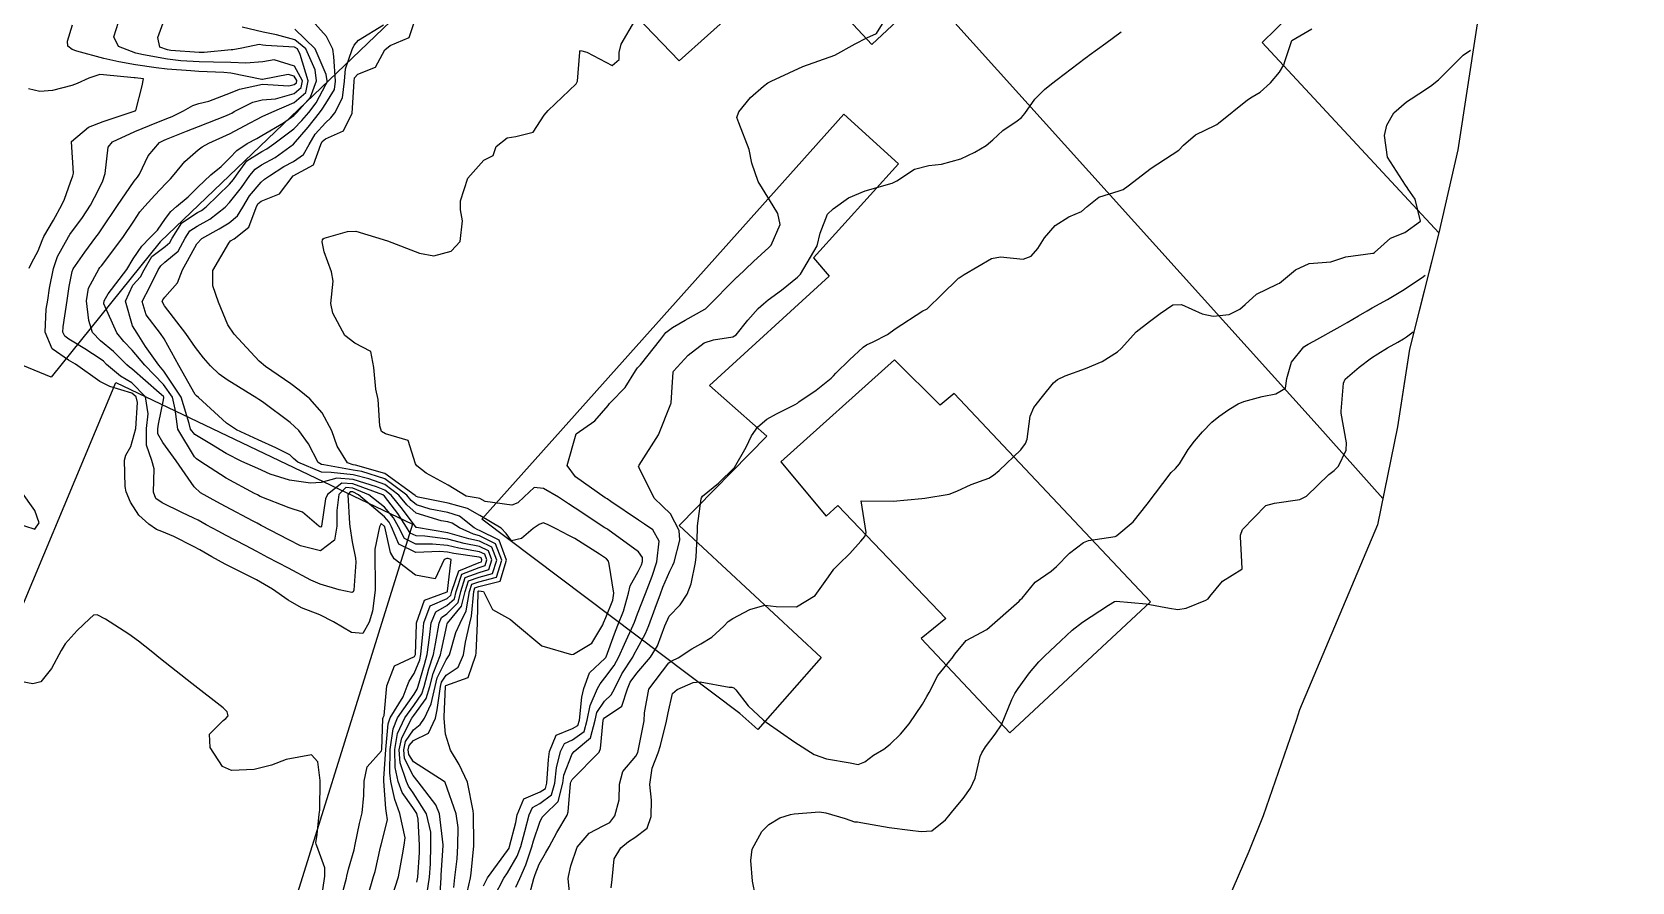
# Model space of a CAD drawing. Header units: metres. Extents: x 292545 to 299085, y 7450245 to 7463078.
# Drawn here: x 296563.7 to 296664.4, y 7459662.5 to 7459716 of the extents above; entities that cross this region are included whole.
import ezdxf

# ---------------------------------------------------------------- set-up
doc = ezdxf.new("R2010")
doc.units = ezdxf.units.M
for name, color, linetype in [('Area', 45, 'Continuous'), ('Curvas de Nivel 1m', 11, 'Continuous'), ('Curvas de Nivel 5m', 15, 'Continuous'), ('Edificações', 30, 'Continuous')]:
    doc.layers.add(name, color=color, linetype=linetype)

msp = doc.modelspace()

# ---------------------------------------------------------------- linework, layer by layer
at = {"layer": 'Area'}
msp.add_polyline3d([(296664.4, 7459780.1, 673.65), (296663.39, 7459774.86, 674.38), (296662.1, 7459766.86, 677.85), (296661.47, 7459761.16, 678.15), (296658.85, 7459743.62, 681.99), (296657.7, 7459736.76, 680.32), (296655.92, 7459725.52, 677.55), (296655.78, 7459723.33, 677.5), (296655.17, 7459719.91, 678.75), (296653.44, 7459708.55, 679.24), (296652.23, 7459703.32, 686.94), (296650.39, 7459696.02, 688.55), (296649.63, 7459691.12, 686.12), (296648.37, 7459684.96, 681.23), (296643.46, 7459673.33, 690.02), (296643.27, 7459672.65, 689.35), (296641.19, 7459666.66, 681.56), (296640.28, 7459664.43, 681.57), (296631.74, 7459644.69, 683.17)], dxfattribs=at)
at = {"layer": 'Curvas de Nivel 1m', "flags": 128}
for points, elevation in [([(296584.84, 7459661.61), (296585.19, 7459662.84), (296585.29, 7459663.17), (296585.63, 7459664.69), (296585.67, 7459664.84), (296586.07, 7459666.42), (296586.02, 7459666.83), (296585.96, 7459667.13), (296585.85, 7459668.84), (296585.85, 7459669.01), (296585.96, 7459670.84), (296586.12, 7459672.44), (296586.25, 7459672.83), (296587.06, 7459674.14), (296587.32, 7459674.82), (296587.44, 7459675.14), (296587.76, 7459675.61), (296588.11, 7459676.47), (296588.18, 7459676.81), (296588.31, 7459678.29), (296588.35, 7459678.8), (296588.76, 7459679.86), (296589.82, 7459680.34), (296590.07, 7459680.54), (296590.13, 7459680.79), (296590.56, 7459682.07), (296591.85, 7459682.6), (296591.98, 7459682.64), (296592.02, 7459682.77), (296591.97, 7459682.89), (296591.85, 7459682.94), (296590.25, 7459683.17), (296589.86, 7459683.25), (296589.37, 7459683.29), (296587.86, 7459683.23), (296586.78, 7459683.75), (296586.32, 7459684.83), (296586.17, 7459685.13), (296585.88, 7459685.46), (296584.25, 7459686.86), (296583.9, 7459687.03), (296583.72, 7459687.03), (296583.58, 7459686.86), (296583.68, 7459685.05), (296583.7, 7459684.86), (296583.86, 7459683.9), (296584.07, 7459682.86), (296584.09, 7459682.62), (296583.95, 7459680.86), (296583.92, 7459680.76), (296583.82, 7459680.7), (296583.03, 7459680.87), (296581.83, 7459681.23), (296581.24, 7459681.48), (296579.84, 7459682.23), (296578.54, 7459682.92), (296577.86, 7459683.28), (296577.14, 7459683.66), (296575.87, 7459684.32), (296575.46, 7459684.55), (296574.66, 7459684.97), (296574.15, 7459685.25), (296573.88, 7459685.38), (296573.14, 7459685.73), (296571.89, 7459686.34), (296571.5, 7459686.62), (296571.34, 7459687.01), (296571.39, 7459688.48), (296571.25, 7459689.01), (296570.9, 7459689.98), (296570.91, 7459691.02), (296571.02, 7459691.94), (296570.84, 7459693.01), (296569.98, 7459693.9), (296569.27, 7459694.31), (296568.39, 7459695.04), (296568.19, 7459695.25), (296568, 7459695.4), (296567.03, 7459696.03), (296566.01, 7459696.63), (296565.76, 7459696.82), (296565.65, 7459697.08), (296565.67, 7459697.42), (296565.91, 7459699.07), (296566.05, 7459699.96), (296566.22, 7459700.9), (296566.29, 7459701.07), (296567.02, 7459702.12), (296567.72, 7459703.05), (296567.88, 7459703.27), (296568.1, 7459703.57), (296569.08, 7459705.04), (296570.13, 7459706.57), (296570.33, 7459706.82), (296570.47, 7459707.02), (296571.01, 7459708.16), (296571.72, 7459709), (296572.01, 7459709.16), (296572.17, 7459709.22), (296573.43, 7459709.73), (296574.17, 7459710.02), (296575.94, 7459710.71), (296576.18, 7459710.81), (296576.27, 7459710.86), (296576.43, 7459710.95), (296577.59, 7459711.54), (296578.19, 7459711.68), (296579.02, 7459711.75), (296580.19, 7459712.09), (296580.63, 7459712.46), (296580.72, 7459712.89), (296580.22, 7459713.8), (296578.94, 7459714.2), (296578.22, 7459714.09), (296577.16, 7459714), (296576.22, 7459714.04), (296575.13, 7459714.05), (296574.22, 7459714.07), (296573.06, 7459714.15), (296572.22, 7459714.25), (296570.72, 7459714.52), (296570.23, 7459714.63), (296569.15, 7459715.04), (296568.85, 7459715.65), (296569.29, 7459717.03)], 668), ([(296586.36, 7459661.59), (296586.76, 7459662.82), (296587.01, 7459664.21), (296587.13, 7459664.82), (296587.18, 7459665.28), (296586.86, 7459666.82), (296586.54, 7459667.69), (296586.28, 7459668.83), (296586.23, 7459669.37), (296586.25, 7459670.83), (296586.42, 7459672.13), (296586.71, 7459672.83), (296587.75, 7459674.32), (296587.94, 7459674.62), (296588, 7459674.81), (296588.4, 7459676.18), (296588.56, 7459676.8), (296588.71, 7459677.88), (296588.82, 7459678.8), (296589.11, 7459679.5), (296589.81, 7459679.89), (296590.29, 7459680.31), (296590.4, 7459680.78), (296590.76, 7459681.86), (296591.85, 7459682.28), (296592.22, 7459682.4), (296592.33, 7459682.76), (296592.2, 7459683.11), (296591.86, 7459683.27), (296590.57, 7459683.49), (296589.86, 7459683.66), (296588.91, 7459683.75), (296587.86, 7459683.75), (296587.14, 7459684.1), (296586.77, 7459684.83), (296586.45, 7459685.4), (296585.89, 7459686.08), (296584.89, 7459686.85), (296583.9, 7459687.28), (296583.46, 7459687.31), (296583.01, 7459686.87), (296582.88, 7459685.87), (296582.88, 7459684.87), (296582.74, 7459683.99), (296581.86, 7459683.33), (296580.6, 7459683.64), (296579.86, 7459684.02), (296578.12, 7459684.93), (296577.87, 7459685.06), (296577.61, 7459685.2), (296575.88, 7459686.11), (296575.33, 7459686.4), (296574.3, 7459686.97), (296573.9, 7459687.35), (296572.78, 7459688.99), (296571.93, 7459690.15), (296571.62, 7459690.69), (296571.61, 7459691), (296571.66, 7459691.29), (296571.97, 7459692.83), (296572, 7459692.97), (296571.99, 7459693), (296571.97, 7459693.03), (296571.71, 7459693.27), (296569.99, 7459694.77), (296569.84, 7459694.87), (296569.66, 7459695.03), (296568.82, 7459695.86), (296568.01, 7459696.54), (296567.5, 7459697.06), (296567.27, 7459697.81), (296567.14, 7459699.06), (296567.25, 7459699.85), (296567.91, 7459701.05), (296567.98, 7459701.14), (296568.07, 7459701.26), (296569.41, 7459703.03), (296570.1, 7459704.05), (296570.49, 7459704.64), (296570.8, 7459705.01), (296571.43, 7459705.69), (296572.13, 7459706.42), (296572.41, 7459706.72), (296572.64, 7459706.99), (296573.32, 7459707.81), (296574.16, 7459708.55), (296574.4, 7459708.74), (296574.82, 7459708.97), (296576.17, 7459709.58), (296577.07, 7459710.05), (296578.18, 7459710.65), (296578.8, 7459710.92), (296580.19, 7459711.53), (296580.93, 7459712.16), (296581.09, 7459712.89), (296580.58, 7459714.55), (296580.4, 7459714.9), (296580.23, 7459715), (296578.41, 7459715.11), (296578.23, 7459715.13), (296578, 7459715.16), (296576.9, 7459714.94), (296576.34, 7459714.84), (296576.23, 7459714.83), (296574.54, 7459714.66), (296574.23, 7459714.67), (296572.43, 7459714.8), (296572.23, 7459714.83), (296571.75, 7459715), (296571.62, 7459715.62), (296572.13, 7459717)], 669), ([(296589.34, 7459661.05), (296589.45, 7459662.79), (296589.46, 7459662.94), (296589.57, 7459664.79), (296589.57, 7459664.85), (296589.35, 7459666.79), (296589.12, 7459667.35), (296588.01, 7459668.81), (296587.69, 7459669.21), (296587.15, 7459670.27), (296587.1, 7459670.82), (296587.2, 7459671.33), (296587.72, 7459672.08), (296588.12, 7459672.41), (296588.4, 7459672.8), (296588.83, 7459673.71), (296589.07, 7459674.8), (296589.21, 7459675.35), (296589.77, 7459676.48), (296589.9, 7459676.66), (296589.97, 7459676.79), (296590.38, 7459678.19), (296590.65, 7459678.78), (296591.03, 7459679.56), (296591.23, 7459680.78), (296591.38, 7459681.23), (296591.83, 7459681.38), (296592.93, 7459681.67), (296593.26, 7459682.75), (296592.88, 7459683.77), (296591.87, 7459684.27), (296591.48, 7459684.37), (296590.6, 7459684.78), (296590.15, 7459685.06), (296589.88, 7459685.15), (296589.46, 7459685.21), (296587.88, 7459685.7), (296587.29, 7459686.22), (296586.78, 7459686.83), (296585.9, 7459687.5), (296584.9, 7459687.86), (296583.91, 7459688.11), (296582.52, 7459688.26), (296581.91, 7459688.27), (296580.43, 7459688.9), (296580.16, 7459689.14), (296579.93, 7459689.37), (296579.04, 7459689.81), (296577.94, 7459690.3), (296576.57, 7459690.94), (296575.95, 7459691.36), (296574.17, 7459692.98), (296574.06, 7459693.07), (296573.97, 7459693.17), (296572.94, 7459694.99), (296572.01, 7459696.66), (296571.78, 7459697), (296570.88, 7459698.16), (296570.63, 7459699.01), (296571.12, 7459699.94), (296571.65, 7459701), (296571.8, 7459701.26), (296572.07, 7459701.48), (296572.89, 7459702.18), (296573.35, 7459702.99), (296573.63, 7459703.45), (296574.09, 7459703.75), (296574.89, 7459704.18), (296575.85, 7459704.95), (296576.12, 7459705.23), (296576.89, 7459706.18), (296577.42, 7459706.94), (296577.74, 7459707.33), (296578.14, 7459707.6), (296579, 7459708.07), (296580.16, 7459708.9), (296581.09, 7459709.97), (296581.8, 7459710.88), (296581.96, 7459711.11), (296582.19, 7459711.46), (296582.74, 7459712.33), (296582.81, 7459712.87), (296582.69, 7459714.41), (296582.64, 7459714.88), (296582.24, 7459715.67), (296581.15, 7459716.89)], 672), ([(296590.98, 7459661.39), (296591.29, 7459662.77), (296591.33, 7459663.05), (296591.5, 7459664.77), (296591.5, 7459664.9), (296591.48, 7459666.77), (296591.47, 7459666.97), (296591.11, 7459668.78), (296590.58, 7459669.89), (296590.03, 7459670.79), (296589.72, 7459671.79), (296589.64, 7459672.79), (296589.65, 7459672.88), (296589.72, 7459674.79), (296589.73, 7459674.82), (296589.75, 7459674.85), (296591.16, 7459675.37), (296591.64, 7459676.77), (296591.65, 7459676.9), (296591.74, 7459678.77), (296591.74, 7459678.83), (296591.78, 7459680.77), (296591.79, 7459680.8), (296591.82, 7459680.81), (296592.11, 7459680.77), (296592.69, 7459679.64), (296593.81, 7459679.02), (296594.12, 7459678.74), (296595.78, 7459677.35), (296597.66, 7459676.81), (296597.77, 7459676.83), (296598.94, 7459677.53), (296599.62, 7459678.67), (296599.67, 7459678.81), (296599.81, 7459679.14), (296600.25, 7459680.23), (296600.31, 7459680.67), (296600.03, 7459682.49), (296599.99, 7459682.67), (296599.85, 7459682.82), (296599.42, 7459683.12), (296597.87, 7459684.1), (296597.48, 7459684.3), (296596.68, 7459684.71), (296596.15, 7459684.99), (296595.88, 7459685.08), (296595.61, 7459684.99), (296595.24, 7459684.73), (296594.5, 7459684.1), (296593.87, 7459683.95), (296593.54, 7459684.42), (296593.23, 7459684.75), (296591.88, 7459685.55), (296591.1, 7459685.99), (296589.89, 7459686.32), (296588, 7459686.7), (296587.89, 7459686.74), (296587.85, 7459686.77), (296587.82, 7459686.81), (296585.91, 7459688.2), (296584.06, 7459688.72), (296583.92, 7459688.74), (296583.56, 7459688.86), (296582.9, 7459689.91), (296582.57, 7459690.87), (296581.96, 7459692), (296581.18, 7459692.89), (296580.52, 7459693.44), (296579.98, 7459693.83), (296578.39, 7459694.93), (296578, 7459695.26), (296576.42, 7459696.95), (296576.02, 7459697.54), (296575.43, 7459698.96), (296575.08, 7459700), (296575.09, 7459700.96), (296576.08, 7459702.68), (296576.2, 7459702.83), (296576.42, 7459702.95), (296577.34, 7459703.69), (296577.81, 7459704.93), (296577.91, 7459705.14), (296578.12, 7459705.31), (296579.27, 7459705.77), (296580.13, 7459706.91), (296581.42, 7459707.61), (296581.88, 7459708.88), (296581.97, 7459709.08), (296582.17, 7459709.23), (296583.3, 7459709.74), (296583.84, 7459710.86), (296583.88, 7459711.17), (296583.98, 7459712.86), (296584, 7459713.07), (296584.21, 7459713.3), (296585.32, 7459713.74), (296585.9, 7459714.83), (296586.24, 7459715.11), (296587.44, 7459715.62), (296587.84, 7459716.81)], 674), ([(296582.99, 7459660.87), (296583.49, 7459662.74), (296583.51, 7459662.86), (296583.62, 7459663.3), (296583.97, 7459664.52), (296584.04, 7459664.86), (296584.32, 7459666.18), (296584.47, 7459666.85), (296584.58, 7459667.94), (296584.6, 7459668.85), (296584.8, 7459669.74), (296585.7, 7459670.76), (296585.71, 7459670.84), (296585.78, 7459672.79), (296585.8, 7459672.84), (296585.86, 7459672.97), (296586.04, 7459674.84), (296586.51, 7459676.09), (296587.78, 7459676.69), (296587.82, 7459676.77), (296587.83, 7459676.81), (296587.89, 7459678.72), (296587.9, 7459678.81), (296588.4, 7459680.22), (296589.82, 7459680.75), (296589.84, 7459680.77), (296589.85, 7459680.79), (296590.05, 7459682.59), (296590.09, 7459682.79), (296589.9, 7459682.84), (296589.85, 7459682.84), (296589.8, 7459682.85), (296589.64, 7459682.79), (296589.07, 7459681.57), (296587.84, 7459681.8), (296586.49, 7459682.83), (296586.26, 7459683.23), (296585.9, 7459684.84), (296585.9, 7459684.86), (296585.87, 7459684.88), (296585.67, 7459685.04), (296585.56, 7459684.84), (296585.28, 7459683.43), (296585.27, 7459682.85), (296585.3, 7459681.37), (296585.3, 7459680.85), (296585.12, 7459679.54), (296584.91, 7459678.85), (296584.52, 7459678.13), (296583.8, 7459678.2), (296582.67, 7459678.87), (296581.81, 7459679.3), (296580.66, 7459679.74), (296579.82, 7459680.23), (296578.83, 7459680.92), (296577.83, 7459681.5), (296576.74, 7459682.04), (296575.85, 7459682.48), (296575.01, 7459682.96), (296574.27, 7459683.39), (296573.86, 7459683.61), (296572.63, 7459684.23), (296571.87, 7459684.54), (296571.54, 7459684.68), (296571.05, 7459685.01), (296570.43, 7459685.57), (296569.89, 7459686.38), (296569.63, 7459687.03), (296569.57, 7459687.37), (296569.53, 7459689.03), (296569.61, 7459689.35), (296569.93, 7459689.88), (296570.23, 7459691.03), (296570.33, 7459692.65), (296570.26, 7459693.02), (296569.98, 7459693.25), (296568.6, 7459693.66), (296567.98, 7459693.98), (296566.44, 7459695.07), (296566, 7459695.31), (296564.96, 7459696.04), (296564.52, 7459697.09), (296564.6, 7459698.52), (296564.69, 7459699.09), (296564.81, 7459699.85), (296565.05, 7459701.09), (296565.31, 7459701.84), (296566, 7459703.07), (296566.03, 7459703.13), (296566.09, 7459703.22), (296566.87, 7459704.3), (296567.38, 7459705.06), (296567.64, 7459705.54), (296568.13, 7459706.53), (296568.3, 7459707.05), (296568.5, 7459708.71), (296568.77, 7459709.04), (296570.17, 7459709.7), (296571.1, 7459710.08), (296572.18, 7459710.51), (296572.53, 7459710.65), (296573.23, 7459710.99), (296573.83, 7459711.34), (296574.19, 7459711.45), (296574.82, 7459711.6), (296576.19, 7459712.13), (296576.77, 7459712.37), (296578.2, 7459712.67), (296579.87, 7459712.57), (296580.2, 7459712.65), (296580.34, 7459712.76), (296580.37, 7459712.9), (296580.21, 7459713.18), (296579.82, 7459713.29), (296578.2, 7459712.97), (296578.17, 7459712.96), (296576.21, 7459713.36), (296575.77, 7459713.4), (296574.21, 7459713.48), (296573.69, 7459713.51), (296572.21, 7459713.62), (296571.51, 7459713.71), (296570.22, 7459713.9), (296569.17, 7459714.09), (296568.22, 7459714.3), (296566.53, 7459714.76), (296566.23, 7459714.86), (296565.96, 7459715.07), (296565.93, 7459715.38), (296566.25, 7459716.41)], 667), ([(296588.57, 7459661.83), (296588.72, 7459662.8), (296588.77, 7459663.65), (296588.81, 7459664.8), (296588.8, 7459665.64), (296588.52, 7459666.8), (296587.68, 7459668.11), (296587.4, 7459668.53), (296587.26, 7459668.82), (296586.87, 7459670), (296586.81, 7459670.82), (296586.97, 7459671.57), (296587.61, 7459672.81), (296587.73, 7459672.97), (296588.51, 7459674.04), (296588.73, 7459674.8), (296588.94, 7459675.62), (296589.4, 7459676.79), (296589.48, 7459677.09), (296589.8, 7459678.64), (296589.83, 7459678.76), (296589.85, 7459678.79), (296590.74, 7459679.85), (296590.96, 7459680.78), (296591.17, 7459681.44), (296591.84, 7459681.67), (296592.69, 7459681.91), (296592.95, 7459682.75), (296592.65, 7459683.55), (296591.86, 7459683.94), (296591.19, 7459684.09), (296589.87, 7459684.47), (296587.89, 7459684.79), (296587.87, 7459684.8), (296587.01, 7459685.95), (296586.3, 7459686.83), (296585.9, 7459687.15), (296585.39, 7459687.35), (296583.91, 7459687.82), (296582.89, 7459687.89), (296581.9, 7459687.63), (296581.22, 7459687.58), (296579.91, 7459687.77), (296578.69, 7459688.14), (296577.92, 7459688.5), (296576.91, 7459688.94), (296575.93, 7459689.46), (296574.99, 7459690.02), (296573.94, 7459690.64), (296573.67, 7459690.98), (296573.59, 7459691.34), (296573.08, 7459692.99), (296571.99, 7459694.63), (296571.69, 7459695), (296570.85, 7459696.17), (296570.31, 7459697.02), (296570.02, 7459697.48), (296569.59, 7459699.03), (296570.05, 7459700.03), (296570.52, 7459700.56), (296570.76, 7459701.01), (296571.25, 7459701.83), (296572.08, 7459702.47), (296572.37, 7459702.71), (296572.53, 7459703), (296573.12, 7459703.96), (296574.11, 7459704.6), (296574.36, 7459704.73), (296574.66, 7459704.97), (296576.13, 7459706.38), (296576.39, 7459706.68), (296576.57, 7459706.95), (296577.23, 7459707.85), (296578.16, 7459708.45), (296578.47, 7459708.61), (296578.92, 7459708.92), (296580.17, 7459709.87), (296580.68, 7459710.39), (296581.12, 7459710.89), (296581.58, 7459711.5), (296582.2, 7459712.66), (296582.27, 7459712.81), (296582.28, 7459712.88), (296582.21, 7459713.29), (296581.52, 7459714.89), (296580.25, 7459716.13)], 671), ([(296590.24, 7459662.15), (296590.32, 7459662.78), (296590.45, 7459663.95), (296590.5, 7459664.78), (296590.52, 7459665.92), (296590.39, 7459666.78), (296589.71, 7459668.76), (296589.7, 7459668.79), (296589.68, 7459668.81), (296589.65, 7459668.82), (296587.7, 7459670.05), (296587.41, 7459670.52), (296587.38, 7459670.81), (296587.44, 7459671.08), (296587.71, 7459671.41), (296588.66, 7459671.86), (296589.09, 7459672.8), (296589.2, 7459673.33), (296589.4, 7459674.79), (296589.47, 7459675.08), (296589.76, 7459675.5), (296590.53, 7459676.02), (296590.86, 7459676.78), (296590.99, 7459677.58), (296591.25, 7459678.78), (296591.35, 7459679.23), (296591.51, 7459680.77), (296591.58, 7459681.01), (296591.83, 7459681.09), (296593.16, 7459681.42), (296593.57, 7459682.74), (296593.11, 7459683.99), (296591.87, 7459684.61), (296591.76, 7459684.65), (296591.53, 7459684.77), (296590.6, 7459685.5), (296589.88, 7459685.73), (296588.75, 7459685.94), (296587.89, 7459686.22), (296587.57, 7459686.5), (296587.29, 7459686.82), (296585.91, 7459687.85), (296584.46, 7459688.31), (296583.92, 7459688.41), (296582.06, 7459688.74), (296581.92, 7459688.76), (296581.72, 7459688.88), (296581.1, 7459690.06), (296580.49, 7459690.9), (296579.95, 7459691.39), (296578.21, 7459692.69), (296577.97, 7459692.85), (296577.85, 7459692.93), (296575.98, 7459694.09), (296575.47, 7459694.44), (296574.93, 7459694.97), (296574.5, 7459695.47), (296574, 7459696.12), (296573.39, 7459696.99), (296572.04, 7459698.74), (296571.9, 7459699), (296571.93, 7459699.11), (296572.05, 7459699.28), (296572.86, 7459700.19), (296573.17, 7459700.99), (296573.48, 7459701.57), (296574.08, 7459702.64), (296574.39, 7459702.98), (296575.47, 7459703.58), (296576.1, 7459703.95), (296576.64, 7459704.4), (296576.96, 7459704.94), (296577.39, 7459705.66), (296578.13, 7459706.52), (296578.34, 7459706.71), (296578.65, 7459706.92), (296579.55, 7459707.5), (296580.15, 7459707.81), (296580.79, 7459708.26), (296581.14, 7459708.89), (296581.52, 7459709.53), (296582.18, 7459710.25), (296582.5, 7459710.55), (296582.76, 7459710.87), (296583.24, 7459711.82), (296583.37, 7459712.87), (296583.43, 7459713.65), (296583.86, 7459714.86), (296583.97, 7459715.13), (296584.24, 7459715.45), (296585.83, 7459716.41)], 673), ([(296592.78, 7459661.56), (296593.4, 7459662.74), (296593.62, 7459663.07), (296594.24, 7459664.13), (296594.46, 7459664.73), (296594.71, 7459665.67), (296594.98, 7459666.73), (296595.2, 7459667.19), (296595.67, 7459667.44), (296596.4, 7459667.98), (296596.6, 7459668.71), (296596.71, 7459669.69), (296596.96, 7459670.71), (296597.21, 7459671.21), (296597.71, 7459671.45), (296598.45, 7459671.96), (296598.65, 7459672.68), (296598.82, 7459673.61), (296599.29, 7459674.67), (296599.46, 7459674.97), (296599.76, 7459675.35), (296600.33, 7459676.11), (296600.64, 7459676.66), (296600.99, 7459677.45), (296601.53, 7459678.65), (296601.61, 7459678.84), (296601.81, 7459679.36), (296602.31, 7459680.64), (296602.74, 7459681.74), (296603.03, 7459682.63), (296603.17, 7459683.93), (296602.78, 7459684.64), (296602.24, 7459685.01), (296601.88, 7459685.25), (296600.12, 7459686.44), (296599.89, 7459686.6), (296599.78, 7459686.67), (296597.91, 7459687.98), (296597.38, 7459688.7), (296597.94, 7459690.69), (296599.13, 7459691.5), (296599.96, 7459692.46), (296600.04, 7459692.59), (296600.12, 7459692.67), (296601.03, 7459693.61), (296601.68, 7459694.65), (296601.81, 7459694.84), (296602, 7459695.03), (296603.27, 7459696.63), (296603.6, 7459697.05), (296604.02, 7459697.37), (296604.81, 7459697.83), (296606.04, 7459698.53), (296606.09, 7459698.55), (296606.14, 7459698.6), (296608.06, 7459700.53), (296608.08, 7459700.55), (296608.1, 7459700.57), (296609.11, 7459701.52), (296610.08, 7459702.41), (296610.15, 7459702.48), (296610.21, 7459702.55), (296610.78, 7459703.86), (296610.64, 7459704.54), (296610.12, 7459705.41), (296609.41, 7459706.56), (296609.01, 7459707.7), (296608.84, 7459708.56), (296608.18, 7459710.25), (296608.06, 7459710.57), (296608.19, 7459710.94), (296608.92, 7459711.83), (296609.74, 7459712.55), (296610, 7459712.75), (296610.21, 7459712.87), (296611.36, 7459713.39), (296612.22, 7459713.78), (296614.22, 7459714.5), (296615.5, 7459715.22), (296616.24, 7459715.59), (296616.84, 7459715.87), (296617.23, 7459716.47)], 676), ([(296594.16, 7459662.18), (296594.41, 7459662.73), (296594.77, 7459663.58), (296595.16, 7459664.72), (296595.26, 7459665.1), (296595.66, 7459666.27), (296595.8, 7459666.58), (296595.96, 7459666.72), (296596.81, 7459667.57), (296597.1, 7459668.71), (296597.18, 7459669.22), (296597.7, 7459670.57), (296597.82, 7459670.7), (296598.84, 7459671.56), (296599.15, 7459672.68), (296599.25, 7459673.16), (296599.74, 7459673.87), (296600.14, 7459674.27), (296600.35, 7459674.66), (296600.83, 7459675.59), (296601.51, 7459676.65), (296601.6, 7459676.83), (296601.78, 7459677.17), (296602.31, 7459678.12), (296602.53, 7459678.64), (296602.91, 7459679.73), (296603.25, 7459680.63), (296603.41, 7459681.04), (296603.84, 7459682.04), (296604.04, 7459682.43), (296604.11, 7459682.62), (296604.47, 7459684.01), (296604.43, 7459684.61), (296603.88, 7459685.65), (296603.39, 7459686.13), (296602.86, 7459686.64), (296601.92, 7459688.54), (296601.88, 7459688.65), (296601.9, 7459688.68), (296601.92, 7459688.71), (296603.12, 7459690.63), (296603.91, 7459692.57), (296603.92, 7459692.62), (296603.97, 7459693.3), (296604.05, 7459694.56), (296604.08, 7459694.62), (296604.99, 7459695.63), (296606.01, 7459696.4), (296606.58, 7459696.59), (296607.81, 7459696.78), (296608.02, 7459696.91), (296608.76, 7459697.83), (296609.4, 7459698.56), (296609.73, 7459698.86), (296610.04, 7459699.11), (296610.87, 7459699.72), (296611.87, 7459700.53), (296611.97, 7459700.62), (296612.06, 7459700.72), (296613.11, 7459702.51), (296613.31, 7459703.3), (296613.77, 7459704.51), (296614.12, 7459704.83), (296615.09, 7459705.53), (296616.13, 7459705.97), (296617.83, 7459706.45), (296618.13, 7459706.6), (296619.25, 7459707.33), (296620.14, 7459707.57), (296620.93, 7459707.64), (296622.15, 7459707.98), (296623.03, 7459708.4), (296623.74, 7459708.81), (296624.16, 7459709.18), (296624.79, 7459709.76), (296625.7, 7459710.36), (296625.98, 7459710.57), (296626.19, 7459710.84), (296626.82, 7459711.73), (296627.43, 7459712.35), (296627.86, 7459712.69), (296628.21, 7459712.96), (296629.98, 7459714.31), (296630.12, 7459714.42), (296630.23, 7459714.5), (296631.28, 7459715.25), (296632.25, 7459715.97)], 677), ([(296594.93, 7459661.39), (296595.29, 7459662.72), (296595.36, 7459662.98), (296595.62, 7459663.62), (296596.02, 7459664.32), (296596.24, 7459664.71), (296596.73, 7459665.62), (296597.39, 7459666.7), (296597.45, 7459666.92), (296597.59, 7459668.7), (296597.61, 7459668.78), (296597.69, 7459668.94), (296599.39, 7459670.67), (296599.48, 7459670.9), (296599.64, 7459672.67), (296599.66, 7459672.75), (296599.73, 7459672.83), (296600.83, 7459673.57), (296601.18, 7459674.66), (296601.34, 7459675.07), (296601.76, 7459675.64), (296602.63, 7459676.64), (296603.06, 7459677.35), (296603.52, 7459678.62), (296603.81, 7459679.22), (296604.49, 7459679.94), (296604.93, 7459680.61), (296605.18, 7459681.26), (296605.46, 7459682.6), (296605.5, 7459682.96), (296605.59, 7459684.6), (296605.58, 7459684.9), (296605.82, 7459686.6), (296605.84, 7459686.66), (296605.9, 7459686.76), (296606.91, 7459687.58), (296607.92, 7459688.57), (296608.65, 7459689.84), (296608.99, 7459690.56), (296609.37, 7459691.13), (296609.95, 7459691.6), (296610.56, 7459691.94), (296611.72, 7459692.53), (296611.87, 7459692.62), (296611.97, 7459692.69), (296613.06, 7459693.43), (296613.99, 7459694.18), (296614.15, 7459694.34), (296614.29, 7459694.5), (296615.15, 7459695.34), (296616.01, 7459696.14), (296616.21, 7459696.28), (296616.64, 7459696.47), (296617.54, 7459696.94), (296618.02, 7459697.28), (296619.77, 7459698.43), (296619.96, 7459698.51), (296620.03, 7459698.55), (296620.99, 7459699.48), (296621.95, 7459700.41), (296622.01, 7459700.47), (296622.06, 7459700.5), (296622.36, 7459700.7), (296624.08, 7459701.72), (296624.65, 7459701.81), (296626.08, 7459701.67), (296626.58, 7459701.85), (296627, 7459702.35), (296627.43, 7459703.01), (296628.1, 7459703.78), (296628.96, 7459704.33), (296629.75, 7459704.67), (296630.11, 7459704.99), (296630.84, 7459705.58), (296632.13, 7459705.96), (296632.37, 7459706.05), (296632.69, 7459706.28), (296634.14, 7459707.39), (296635.46, 7459708.25), (296635.87, 7459708.53), (296636.16, 7459708.83), (296636.92, 7459709.49), (296638.18, 7459710.1), (296638.26, 7459710.14), (296638.37, 7459710.22), (296640.2, 7459711.69), (296640.5, 7459711.88), (296640.99, 7459712.18), (296641.64, 7459712.75), (296642.22, 7459713.42), (296642.49, 7459713.89), (296642.56, 7459714.17), (296642.99, 7459715.42), (296644.25, 7459716.15)], 678), ([(296597.59, 7459661.26), (296597.44, 7459662.7), (296597.46, 7459662.85), (296597.62, 7459663.51), (296598.01, 7459664.69), (296598.76, 7459665.57), (296599.65, 7459666.03), (296600.07, 7459666.25), (296600.39, 7459666.66), (296600.65, 7459667.68), (296600.68, 7459668.66), (296600.88, 7459669.46), (296601.7, 7459670.41), (296601.83, 7459670.65), (296602.15, 7459672.22), (296602.22, 7459672.64), (296602.25, 7459673.15), (296602.52, 7459674.64), (296603.77, 7459676.28), (296603.97, 7459676.42), (296604.36, 7459676.61), (296605.22, 7459677.16), (296605.79, 7459677.47), (296606.49, 7459677.9), (296607.24, 7459678.59), (296607.51, 7459678.88), (296607.81, 7459679.08), (296608.88, 7459679.63), (296609.82, 7459679.91), (296610.54, 7459679.82), (296611.82, 7459679.8), (296612.99, 7459680.51), (296613.83, 7459681.69), (296614.16, 7459682.18), (296614.48, 7459682.49), (296615.18, 7459683.16), (296615.86, 7459683.94), (296616.11, 7459684.24), (296616.2, 7459684.48), (296615.89, 7459686.48), (296617.89, 7459686.46), (296619.71, 7459686.61), (296619.9, 7459686.64), (296621.42, 7459686.9), (296621.9, 7459687.08), (296622.8, 7459687.51), (296623.92, 7459687.89), (296624.22, 7459688.08), (296624.56, 7459688.38), (296625.94, 7459689.68), (296626.23, 7459690.07), (296626.33, 7459690.36), (296626.52, 7459691.79), (296626.76, 7459692.35), (296627.29, 7459693.03), (296627.99, 7459693.9), (296628.23, 7459694.1), (296628.72, 7459694.33), (296630, 7459694.8), (296631.06, 7459695.24), (296632.01, 7459695.84), (296632.25, 7459696.05), (296632.45, 7459696.29), (296633.2, 7459697.1), (296634.03, 7459697.75), (296634.7, 7459698.26), (296635.49, 7459698.8), (296636.04, 7459698.81), (296637.35, 7459698.23), (296638.03, 7459698.08), (296639.05, 7459698.2), (296639.71, 7459698.52), (296640.04, 7459698.83), (296640.77, 7459699.47), (296642.06, 7459700.1), (296642.11, 7459700.12), (296642.21, 7459700.17), (296643.22, 7459701.01), (296644.08, 7459701.39), (296645.45, 7459701.5), (296646.08, 7459701.72), (296646.39, 7459701.81), (296648.08, 7459702.04), (296648.13, 7459702.05), (296648.19, 7459702.1), (296649.19, 7459702.99), (296650.1, 7459703.35), (296651.08, 7459704.07), (296650.75, 7459705.45), (296650.3, 7459706.08), (296650.24, 7459706.18), (296650.14, 7459706.33), (296649.01, 7459708.09), (296648.81, 7459709.45), (296648.96, 7459710.09), (296649.4, 7459710.87), (296650.2, 7459711.57), (296650.5, 7459711.76), (296650.98, 7459712.06), (296651.72, 7459712.54), (296652.21, 7459712.94), (296653.3, 7459714.04), (296653.77, 7459714.49), (296654.23, 7459714.81)], 679), ([(296563.53, 7459701.11), (296563.7, 7459701.47), (296564.08, 7459702.19), (296564.34, 7459702.84), (296564.45, 7459703.09), (296565.05, 7459704.13), (296565.58, 7459705.08), (296565.74, 7459705.45), (296566.13, 7459706.51), (296566.28, 7459706.92), (296566.32, 7459707.07), (296566.19, 7459709.05), (296566.19, 7459709.07), (296567.26, 7459709.98), (296568.18, 7459710.33), (296570.13, 7459710.97), (296570.18, 7459710.99), (296570.2, 7459711), (296570.23, 7459711.02), (296570.64, 7459712.57), (296570.72, 7459713.01), (296570.2, 7459713.08), (296570.14, 7459713.08), (296568.21, 7459713.27), (296567.98, 7459713.28), (296567.27, 7459713.06), (296566.55, 7459712.72), (296566.2, 7459712.6), (296565, 7459712.28), (296564.19, 7459712.22), (296563.47, 7459712.38)], 666), ([(296609.42, 7459660.72), (296609.05, 7459662.56), (296608.93, 7459663.86), (296609.02, 7459664.56), (296609.64, 7459665.68), (296610.07, 7459666.12), (296610.77, 7459666.54), (296611.44, 7459666.74), (296611.66, 7459666.78), (296613.26, 7459666.92), (296613.66, 7459666.86), (296614.88, 7459666.49), (296615.46, 7459666.29), (296615.65, 7459666.28), (296615.87, 7459666.25), (296617.65, 7459665.92), (296618.97, 7459665.77), (296619.65, 7459665.68), (296620.34, 7459665.73), (296621.2, 7459666.41), (296621.4, 7459666.67), (296621.66, 7459666.98), (296622.31, 7459667.76), (296622.76, 7459668.4), (296623.05, 7459669.04), (296623.38, 7459670.39), (296623.47, 7459670.63), (296623.71, 7459671), (296624.31, 7459671.79), (296624.71, 7459672.38), (296625.37, 7459673.99), (296625.56, 7459674.36), (296625.76, 7459674.67), (296626.47, 7459675.65), (296627.07, 7459676.35), (296627.42, 7459676.7), (296627.78, 7459677.04), (296628.46, 7459677.67), (296629.17, 7459678.33), (296629.81, 7459678.84), (296631.44, 7459679.92), (296631.82, 7459680.15), (296631.94, 7459680.17), (296633.82, 7459679.99), (296635.29, 7459679.72), (296635.82, 7459679.63), (296636.33, 7459679.73), (296637.57, 7459680.22), (296637.73, 7459680.32), (296637.83, 7459680.45), (296638.62, 7459681.42), (296639.84, 7459682.17), (296639.86, 7459682.2), (296639.85, 7459682.64), (296639.75, 7459684.2), (296639.76, 7459684.31), (296639.88, 7459684.67), (296641.36, 7459686.18), (296641.89, 7459686.32), (296643.49, 7459686.56), (296643.9, 7459686.77), (296645.32, 7459688.13), (296645.66, 7459688.39), (296645.92, 7459688.65), (296646.4, 7459689.65), (296646.42, 7459690.12), (296646.1, 7459691.98), (296646.09, 7459692.12), (296646.23, 7459693.87), (296646.35, 7459694.12), (296647.22, 7459694.88), (296648, 7459695.46), (296648.39, 7459695.71), (296649.01, 7459696.09), (296649.65, 7459696.45), (296650.02, 7459696.67), (296650.2, 7459696.79), (296650.62, 7459697.11)], 681), ([(296562.58, 7459685.11), (296563.87, 7459684.7), (296564.16, 7459685.1), (296563.88, 7459685.87), (296562.99, 7459687.11)], 666), ([(296581.87, 7459661.16), (296582.12, 7459662.88), (296582.13, 7459663.39), (296581.63, 7459664.78), (296581.58, 7459664.89), (296581.57, 7459664.96), (296581.64, 7459665.5), (296581.78, 7459666.77), (296581.79, 7459666.89), (296581.81, 7459667.03), (296581.83, 7459668.88), (296581.69, 7459670.05), (296581.3, 7459670.49), (296579.7, 7459670.21), (296578.77, 7459669.84), (296577.69, 7459669.57), (296576.25, 7459669.52), (296575.69, 7459669.77), (296574.91, 7459670.97), (296574.88, 7459671.81), (296575.73, 7459672.65), (296575.9, 7459672.78), (296576.05, 7459672.96), (296575.99, 7459673.21), (296575.74, 7459673.46), (296573.75, 7459674.98), (296571.78, 7459676.54), (296571.2, 7459677.01), (296570.41, 7459677.64), (296569.79, 7459678.09), (296568.33, 7459679.04), (296567.81, 7459679.31), (296567.58, 7459679.28), (296567.31, 7459679.05), (296566.55, 7459678.31), (296565.79, 7459677.47), (296565.54, 7459677.07), (296564.92, 7459675.93), (296564.25, 7459675.09), (296563.75, 7459674.96), (296562.98, 7459675.11)], 666)]:
    msp.add_lwpolyline(points, dxfattribs=dict(at, elevation=elevation))
at = {"layer": 'Curvas de Nivel 5m', "flags": 128}
for points, elevation in [([(296592.11, 7459662.26), (296592.36, 7459662.76), (296593.63, 7459664.48), (296593.73, 7459664.64), (296593.76, 7459664.74), (296594.14, 7459666.25), (296594.24, 7459666.73), (296594.66, 7459667.74), (296595.68, 7459668.17), (296596.02, 7459668.38), (296596.11, 7459668.72), (296596.2, 7459670.21), (296596.27, 7459670.71), (296596.69, 7459671.74), (296597.72, 7459672.15), (296598.06, 7459672.35), (296598.16, 7459672.69), (296598.31, 7459674.12), (296598.42, 7459674.68), (296598.78, 7459675.66), (296599.77, 7459676.57), (296599.82, 7459676.62), (296599.84, 7459676.67), (296600.36, 7459678.1), (296600.58, 7459678.66), (296600.93, 7459679.54), (296601.24, 7459680.66), (296601.35, 7459681.13), (296601.84, 7459682.02), (296602.06, 7459682.44), (296602.12, 7459682.65), (296602.13, 7459682.92), (296601.86, 7459683.26), (296599.93, 7459684.67), (296599.87, 7459684.71), (296599.76, 7459684.78), (296597.89, 7459686.01), (296597.47, 7459686.28), (296596.84, 7459686.71), (296595.9, 7459687.25), (296595.31, 7459687.31), (296594.68, 7459686.73), (296594.27, 7459686.35), (296593.89, 7459686.21), (296592.21, 7459686.43), (296591.89, 7459686.61), (296591.78, 7459686.65), (296591.03, 7459686.77), (296589.9, 7459687.46), (296588.51, 7459688.21), (296587.92, 7459688.68), (296587.84, 7459688.81), (296587.38, 7459690.26), (296585.94, 7459690.68), (296585.7, 7459690.84), (296585.6, 7459691.19), (296585.48, 7459692.84), (296585.33, 7459693.5), (296585.21, 7459694.85), (296585.03, 7459695.87), (296584.01, 7459696.39), (296583.39, 7459696.87), (296582.63, 7459698.27), (296582.51, 7459698.88), (296582.65, 7459700.28), (296582.55, 7459700.88), (296582.08, 7459702.13), (296581.97, 7459702.77), (296581.99, 7459702.88), (296582.02, 7459702.95), (296582.08, 7459703), (296583.55, 7459703.4), (296584.09, 7459703.44), (296586.08, 7459702.83), (296588.08, 7459702.05), (296588.99, 7459701.88), (296590.08, 7459702.17), (296590.64, 7459702.78), (296590.8, 7459704.09), (296590.67, 7459704.78), (296590.66, 7459705.33), (296591.14, 7459706.77), (296592.14, 7459707.89), (296592.72, 7459708.18), (296592.91, 7459708.75), (296593.6, 7459709.3), (296594.16, 7459709.38), (296595.24, 7459709.66), (296595.94, 7459710.72), (296596.19, 7459711.02), (296597.94, 7459712.69), (296598.04, 7459712.86), (296598.17, 7459714.69), (296598.18, 7459714.74), (296598.23, 7459714.8), (296598.61, 7459714.69), (296600.22, 7459713.85), (296600.66, 7459714.23), (296600.66, 7459714.66), (296600.78, 7459715.2), (296601.64, 7459716.65)], 675), ([(296587.92, 7459662.49), (296587.98, 7459662.81), (296588.08, 7459664.35), (296588.09, 7459664.81), (296588.01, 7459666.46), (296587.92, 7459666.81), (296587.67, 7459667.18), (296586.99, 7459668.13), (296586.74, 7459668.82), (296586.56, 7459669.7), (296586.53, 7459670.83), (296586.7, 7459671.84), (296587.16, 7459672.82), (296587.74, 7459673.61), (296588.23, 7459674.33), (296588.38, 7459674.8), (296588.67, 7459675.9), (296588.96, 7459676.8), (296589.1, 7459677.48), (296589.32, 7459678.79), (296589.47, 7459679.13), (296589.81, 7459679.37), (296590.52, 7459680.08), (296590.68, 7459680.78), (296590.97, 7459681.65), (296591.84, 7459681.97), (296592.45, 7459682.15), (296592.64, 7459682.76), (296592.43, 7459683.33), (296591.86, 7459683.6), (296590.89, 7459683.8), (296589.87, 7459684.07), (296588.42, 7459684.25), (296587.87, 7459684.27), (296587.5, 7459684.45), (296587.27, 7459684.82), (296586.73, 7459685.68), (296585.89, 7459686.76), (296585.77, 7459686.84), (296583.9, 7459687.54), (296583.19, 7459687.58), (296582.29, 7459686.88), (296582.17, 7459686.6), (296581.91, 7459684.88), (296581.91, 7459684.85), (296581.87, 7459684.82), (296581.82, 7459684.83), (296581.76, 7459684.88), (296580.73, 7459685.75), (296579.88, 7459686.04), (296578.07, 7459686.75), (296577.89, 7459686.84), (296577.71, 7459686.93), (296575.91, 7459687.89), (296574.26, 7459688.97), (296574.06, 7459689.11), (296573.93, 7459689.24), (296572.88, 7459690.99), (296572.72, 7459692.23), (296572.54, 7459692.99), (296571.98, 7459693.78), (296570.8, 7459695.01), (296570, 7459695.94), (296569.48, 7459696.5), (296569.05, 7459697.03), (296568.22, 7459698.87), (296568.24, 7459699.05), (296568.49, 7459699.49), (296569.66, 7459701.03), (296570.07, 7459701.69), (296570.61, 7459702.48), (296571.12, 7459703.01), (296571.6, 7459703.49), (296572.1, 7459704.23), (296572.44, 7459704.66), (296572.8, 7459704.99), (296573.52, 7459705.59), (296574.13, 7459706.2), (296574.96, 7459706.97), (296575.6, 7459707.5), (296576.15, 7459708.04), (296576.6, 7459708.5), (296577.24, 7459708.94), (296577.85, 7459709.25), (296578.17, 7459709.44), (296579.52, 7459710.25), (296580.18, 7459710.71), (296580.28, 7459710.8), (296580.37, 7459710.9), (296581.23, 7459711.85), (296581.6, 7459712.89), (296581.52, 7459713.58), (296580.93, 7459714.89), (296580.24, 7459715.47), (296579.09, 7459715.77), (296578.24, 7459715.95), (296576.92, 7459716.27)], 670), ([(296600.14, 7459662.13), (296600.21, 7459662.66), (296600.34, 7459663.95), (296600.76, 7459664.66), (296601.24, 7459665.05), (296601.64, 7459665.3), (296602.41, 7459665.88), (296602.67, 7459666.63), (296602.68, 7459667.64), (296602.59, 7459668.64), (296602.72, 7459669.66), (296603.1, 7459670.63), (296603.26, 7459671.08), (296603.63, 7459672.62), (296603.74, 7459673.15), (296604.02, 7459674.35), (296604.31, 7459674.61), (296605.32, 7459675.04), (296605.76, 7459675.09), (296607.57, 7459674.76), (296607.75, 7459674.75), (296607.88, 7459674.71), (296607.99, 7459674.58), (296608.77, 7459673.59), (296609.73, 7459672.68), (296609.9, 7459672.55), (296611.71, 7459671.29), (296612.93, 7459670.52), (296613.7, 7459670.25), (296615.2, 7459669.99), (296615.7, 7459669.89), (296616.11, 7459670.06), (296616.66, 7459670.47), (296617.31, 7459670.86), (296617.71, 7459671.17), (296618.36, 7459671.81), (296618.91, 7459672.44), (296619.75, 7459673.69), (296620.02, 7459674.16), (296620.16, 7459674.43), (296620.7, 7459675.48), (296621.47, 7459676.41), (296621.62, 7459676.57), (296621.78, 7459676.83), (296622.5, 7459677.7), (296623.8, 7459678.39), (296625.82, 7459680.17), (296625.92, 7459680.26), (296626.01, 7459680.36), (296626.83, 7459681.36), (296627.84, 7459682.06), (296628.17, 7459682.34), (296628.99, 7459683.19), (296629.87, 7459683.85), (296630.2, 7459683.98), (296631.87, 7459684.24), (296631.91, 7459684.25), (296631.98, 7459684.29), (296633, 7459685.16), (296633.89, 7459686.27), (296635.39, 7459688.25), (296635.66, 7459688.5), (296635.92, 7459688.81), (296636.47, 7459689.7), (296636.86, 7459690.23), (296637.36, 7459690.81), (296637.95, 7459691.42), (296638.4, 7459691.77), (296639.02, 7459692.21), (296639.6, 7459692.57), (296639.97, 7459692.72), (296641.12, 7459693.04), (296641.98, 7459693.2), (296642.58, 7459693.56), (296642.68, 7459694.16), (296642.97, 7459695.2), (296643.75, 7459696.15), (296643.9, 7459696.26), (296644.01, 7459696.32), (296644.38, 7459696.51), (296646.03, 7459697.44), (296646.46, 7459697.69), (296647.18, 7459698.11), (296647.72, 7459698.42), (296648.04, 7459698.6), (296649, 7459699.14), (296650.06, 7459699.77), (296650.78, 7459700.24), (296651.18, 7459700.52), (296651.38, 7459700.67)], 680)]:
    msp.add_lwpolyline(points, dxfattribs=dict(at, elevation=elevation))
at = {"layer": 'Edificações'}
for points in [[(296571.77, 7459702.77), (296564.91, 7459694.24), (296535.35, 7459706.41), (296529.12, 7459693.24), (296521.12, 7459697.02), (296538.24, 7459730.33), (296537.47, 7459731.04), (296559.62, 7459759.86), (296568.11, 7459750.3), (296589.51, 7459769.89), (296605.42, 7459752.5), (296609.77, 7459748.52), (296600.56, 7459740.62), (296603.41, 7459737.31), (296589.92, 7459725.73), (296592.56, 7459722.66)], [(296644.59, 7459691.25), (296620.06, 7459718.46), (296616.56, 7459715.17), (296611.56, 7459720.54), (296604.44, 7459714.15), (296596.96, 7459721.91), (296617.25, 7459740.42), (296629.87, 7459727.6), (296633.01, 7459730.74), (296636.16, 7459727.29), (296633.05, 7459724.11), (296637.73, 7459719.35), (296639.11, 7459720.88), (296642.85, 7459716.98), (296641.12, 7459715.29), (296652.23, 7459703.32), (296651.31, 7459699.67), (296650.39, 7459696.02), (296650.01, 7459693.57), (296649.63, 7459691.12), (296649, 7459688.04), (296648.71, 7459686.62)], [(296608.24, 7459673.09), (296592.02, 7459685.32), (296614.8, 7459710.78), (296618.24, 7459707.66), (296612.89, 7459701.75), (296613.87, 7459700.6), (296606.33, 7459693.72), (296609.94, 7459690.53), (296604.42, 7459684.93), (296613.36, 7459676.62), (296609.39, 7459672.09)], [(296625.23, 7459671.88), (296634.1, 7459680.12), (296621.74, 7459693.23), (296620.85, 7459692.49), (296617.99, 7459695.35), (296610.83, 7459688.92), (296613.68, 7459685.5), (296614.42, 7459686.19), (296621.22, 7459679.07), (296619.67, 7459677.81)]]:
    msp.add_lwpolyline(points, close=True, dxfattribs=at)
msp.add_lwpolyline([(296508.64, 7459670.8), (296518.62, 7459666.74), (296523.44, 7459678.6), (296511.74, 7459682.84), (296515.49, 7459692.46), (296561.17, 7459675.31), (296568.98, 7459693.91), (296587.65, 7459685), (296577.55, 7459652.69), (296558.29, 7459660), (296549.74, 7459637.45), (296541.82, 7459640.22), (296539.39, 7459633.81), (296544.71, 7459631.67), (296543.45, 7459628.02), (296556.4, 7459623.57), (296560.15, 7459632.93), (296568.91, 7459629.12), (296565.22, 7459619.99), (296562.88, 7459620.81), (296559.76, 7459611.47), (296561.42, 7459610.86), (296558.31, 7459601.24), (296494.79, 7459625.54)], dxfattribs=at)

doc.saveas('drawing.dxf')
